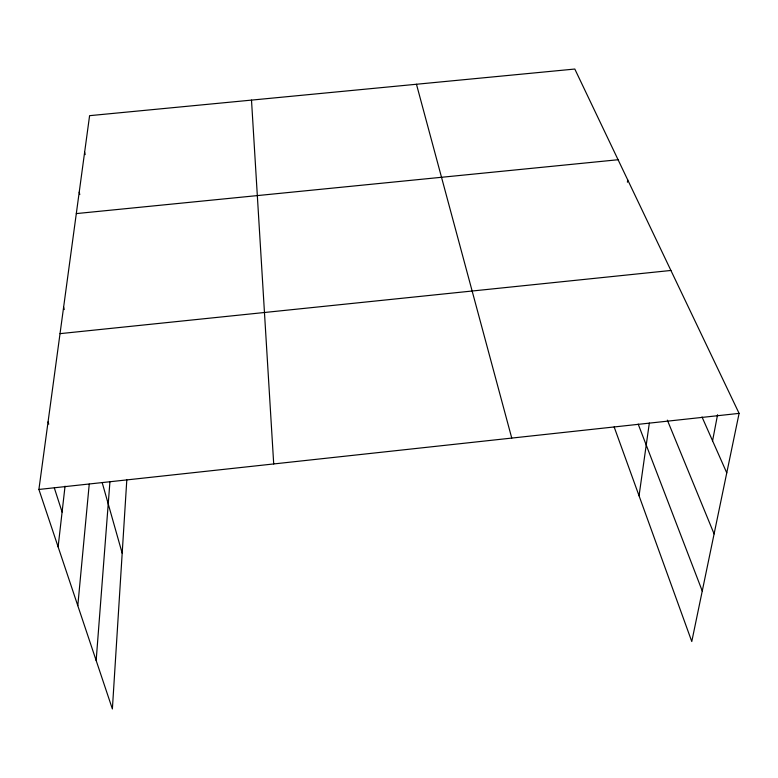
<?xml version="1.0" encoding="UTF-8"?>
<svg xmlns="http://www.w3.org/2000/svg" width="778" height="778" viewBox="0 0 778 778"><rect width="100%" height="100%" fill="white"/><g stroke="black" fill="none" stroke-linecap="round" stroke-linejoin="round"><path stroke-width="1.17" d="M126.804 479.909L112.382 708.962L38.9 489.459L89.587 115.669L574.806 69.038L739.1 413.381L691.778 641.519L614.153 426.957M96.161 660.522L109.951 481.485M77.8 605.654L89.237 484.12M627.418 182.217L627.671 179.844M58.117 546.866L65.051 486.162M639.049 495.79L649.338 423.047M712.57 440.815L717.569 414.742M38.9 489.459L739.1 413.381M60.032 333.645L670.908 270.462M76.312 213.59L618.082 159.733M702.009 416.959L726.759 472.859M667.349 420.139L714.097 533.912M638.184 424.098L702.252 591.008M54.334 487.962L62.094 512.05M48.061 421.88L48.771 424.166M102.161 482.496L122.185 553.226M63.611 307.203L64.253 309.547M416.463 84.257L511.749 438.082M79.21 192.195L79.784 194.549M84.627 152.245L85.181 154.598M251.498 100.109L273.71 463.951"/></g></svg>
